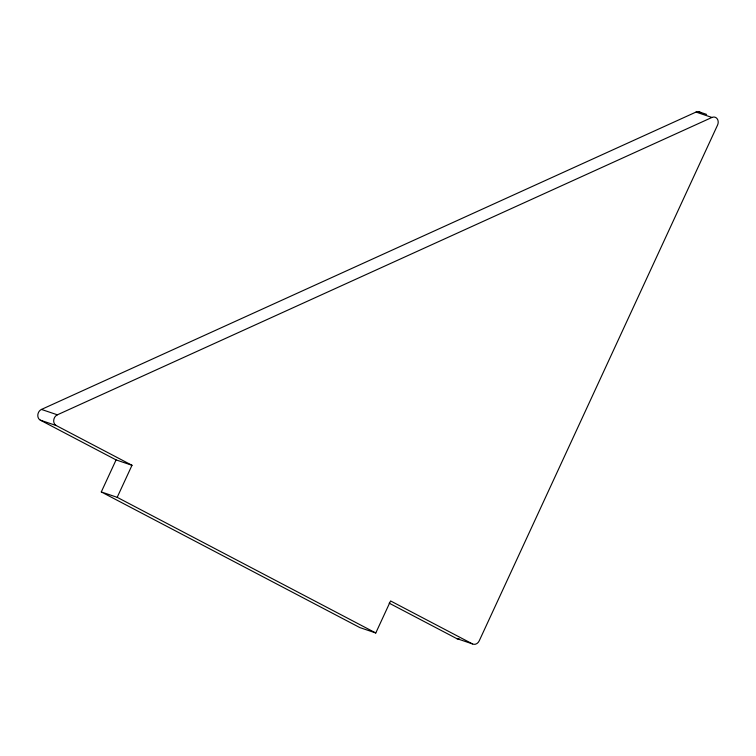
<?xml version="1.0" encoding="UTF-8"?>
<svg xmlns="http://www.w3.org/2000/svg" width="756" height="756" viewBox="0 0 756 756"><rect width="100%" height="100%" fill="white"/><g stroke="black" fill="none" stroke-linecap="round" stroke-linejoin="round"><path stroke-width="1.13" d="M101.285 491.939L116.084 459.903L131.998 465.29L117.189 497.325L101.285 491.939L359.865 627.593L375.779 632.98L390.578 600.944L472.462 643.904A5.897 4.848 -71.3 0 0 479.238 640.823L717.548 125.09A5.897 4.848 -71.3 0 0 717.16 118.758A5.897 4.848 -71.3 0 0 711.935 117.454L696.021 112.068L41.457 409.431A5.897 4.848 -71.3 0 0 37.838 414.751A5.897 4.848 -71.3 0 0 40.295 420.138L116.084 459.903M131.998 465.29L56.209 425.534A5.897 4.848 -71.3 0 1 53.742 420.147A5.897 4.848 -71.3 0 1 57.371 414.817L711.935 117.454M698.638 111.708L706.595 114.402M41.457 409.431L57.371 414.817M40.295 420.138L56.209 425.534M389.179 603.165L456.558 638.508L472.462 643.904M117.189 497.325L375.779 632.98M459.317 638.877A5.897 4.848 -71.3 0 1 456.558 638.508M696.021 112.068A5.897 4.848 -71.3 0 1 700.699 112.738"/></g></svg>
